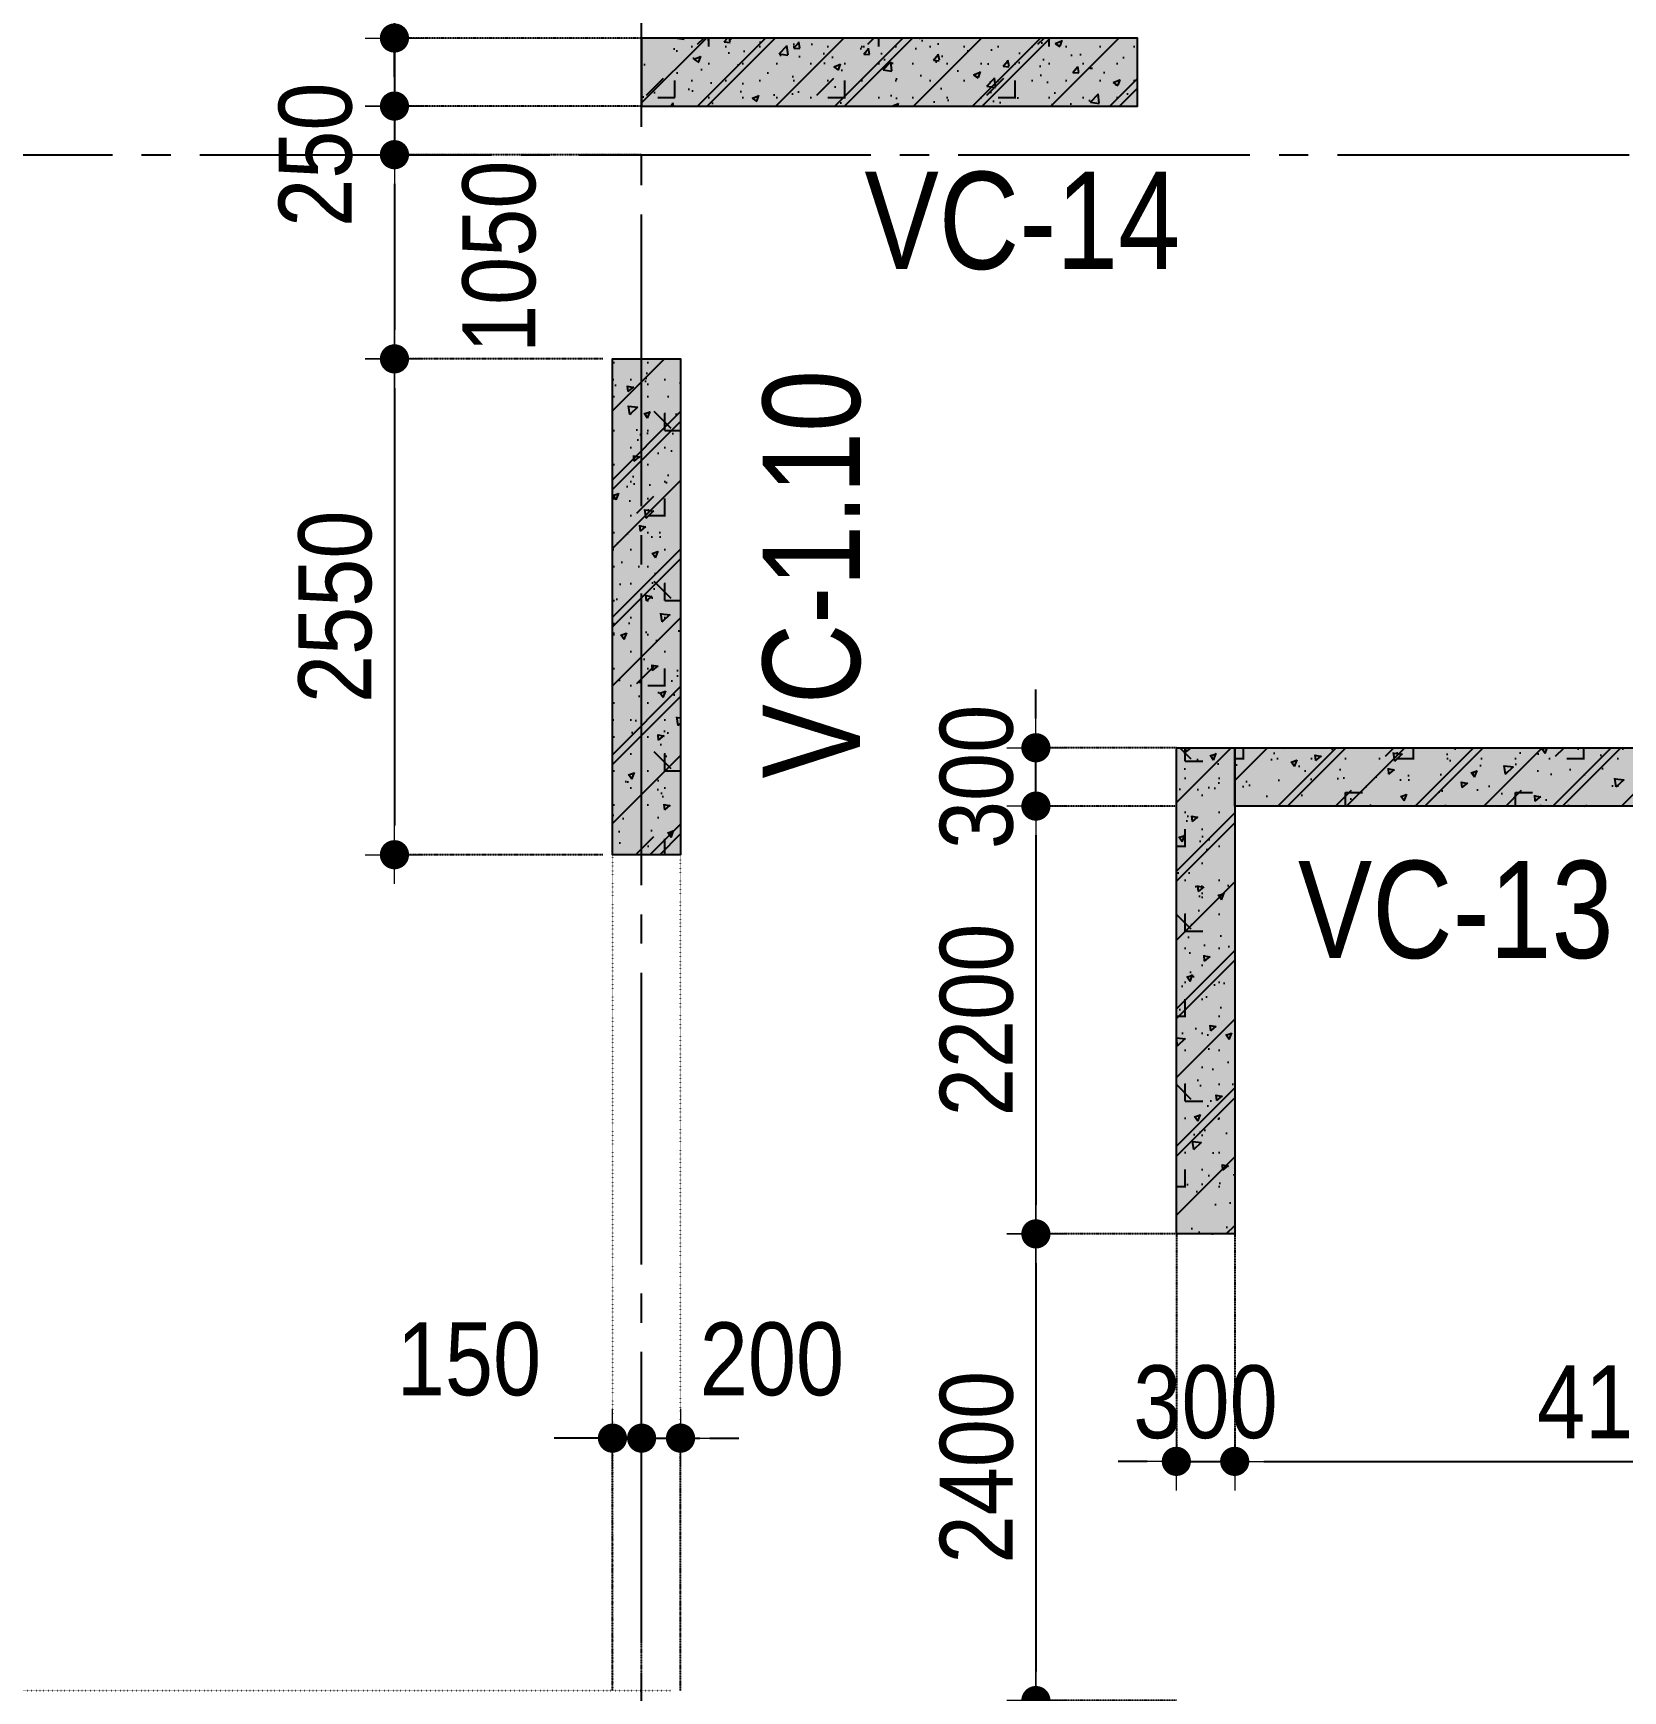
# Model space of a CAD drawing. Header units: millimetres. Extents: x -3973692 to -2843767, y 592734 to 838475.
# Drawn here: x -3074775 to -3066599, y 624781 to 633306 of the extents above; entities that cross this region are included whole.
import ezdxf
from ezdxf.enums import TextEntityAlignment as Align

# ---------------------------------------------------------------- set-up
doc = ezdxf.new("R2010")
doc.units = ezdxf.units.MM
doc.header["$MEASUREMENT"] = 0
doc.header["$PDMODE"] = 3
doc.header["$PDSIZE"] = -20
for name, pattern in [('CHG_XX_Luoi truc-Block C$0$MB_Luoi truc-150-TWC$0$Center101', [13, 10, -1, 1, -1]), ('DIVIDE2', [15.87499999999999, 6.349999999999998, -3.174999999999998, 0, -3.174999999999998, 0, -3.174999999999998]), ('DOT2', [0.125, 0, -0.125]), ('HIDDEN5', [2.8375, 1.25, -1.5875])]:
    doc.linetypes.add(name, pattern=pattern)
doc.layers.get('0').update_dxf_attribs({"lineweight": 9})
doc.layers.get('Defpoints').update_dxf_attribs({"color": 10, "lineweight": 0})
for name, color, linetype, lineweight in [("'S_General_Dim_1", 1, 'Continuous', 18), ("'S_General_Divide_3 Intermediate", 3, 'DIVIDE2', 40), ('CHG_XX_Cot_Block C-T4-7$0$Dim 200', 1, 'Continuous', 5), ('TEXT', 7, 'Continuous', 15)]:
    doc.layers.add(name, color=color, linetype=linetype, lineweight=lineweight)
for name, color, linetype in [('CHG_XX_Cot_Block C-T4-7$0$mb_cot tang 9-13 twc$0$Concrete Hatch', 218, 'Continuous'), ('CHG_XX_Cot_Block C-T4-7$0$mb_cot tang 9-13 twc$0$Concrete Line', 6, 'Continuous'), ('CHG_XX_Cot_Block C-T4-7$0$mb_cot tang 9-13 twc$0$Concrete Solid', 216, 'Continuous'), ('CHG_XX_Luoi truc-Block C$0$MB_Luoi truc-150-TWC$0$Grid', 34, 'Continuous'), ('CHG_XX_Luoi truc-Block C$0$MB_Luoi truc-150-TWC$0$Grid Line', 251, 'CHG_XX_Luoi truc-Block C$0$MB_Luoi truc-150-TWC$0$Center101'), ('dim', 1, 'Continuous')]:
    doc.layers.add(name, color=color, linetype=linetype)
doc.styles.add('arial', font='arial.ttf', dxfattribs={"width": 0.85})
doc.styles.add('CHG_XX_Luoi truc-Block C$0$MB_Luoi truc-150-TWC$0$Grid A-F$0$VNI-HelveCB', font='')
doc.styles.add('TTP-HelCon', font='')
doc.styles.get('CHG_XX_Luoi truc-Block C$0$MB_Luoi truc-150-TWC$0$Grid A-F$0$VNI-HelveCB').set_extended_font_data('VNI-Helve-Condense', bold=True)
doc.styles.get('TTP-HelCon').set_extended_font_data('VNI-Helve-Condense')
doc.dimstyles.new('150', dxfattribs={"dimscale": 150, "dimtxt": 2.5, "dimasz": 1, "dimexe": 0, "dimexo": 0, "dimgap": 0.75, "dimtad": 1, "dimdec": 0, "dimzin": 9, "dimdsep": 46, "dimtxsty": 'arial', "dimblk1": 'DIMDOT', "dimblk2": 'DIMDOT', "dimsah": 1, "dimcen": 2, "dimdle": 3, "dimclre": 8, "dimclrt": 2, "dimadec": 0, "dimazin": 0, "dimtfac": 1, "dimtdec": 0, "dimtix": 1, "dimtmove": 2, "dimatfit": 3, "dimldrblk": 'DIMPIJL', "dimfxl": 1, "dimtvp": 1.8, "dimtolj": 1, "dimtzin": 0, "dimarcsym": 0})

# ---------------------------------------------------------------- blocks, each defined once
blk = doc.blocks.new('*U3140')
at = {"layer": 'CHG_XX_Cot_Block C-T4-7$0$mb_cot tang 9-13 twc$0$Concrete Hatch'}
h = blk.add_hatch(dxfattribs=at)
h.set_pattern_fill('CONCRETE', color=256, scale=50, style=0, pattern_type=2)
h.set_pattern_definition([(45, (999.999999999156, 2.329727522010216e-10), (-176.7766952966369, 176.7766952966369), []), (45, (999.999999999156, 50.00000000023297), (-353.5533905932737, 353.5533905932738), []), (49.99999999999999, (999.999999999156, 2.329727522010216e-10), (358.6300913003767, -31.37606749129755), [37.5, -412.5]), (355, (999.999999999156, 2.329727522010216e-10), (-69.3756668065, 376.0960668500059), [30, -330]), (100.4514, (1029.885839999156, -2.614669999767017), (289.2546908570108, 344.7197710304768), [31.870095, -350.571056]), (46.18420000000001, (999.999999999156, 100.000000000233), (533.6205243128222, -82.75950716450905), [56.25, -618.75]), (96.6356, (1044.468372499156, 93.10334650023296), (467.3313527743517, 487.0589354502209), [47.805144, -525.8565]), (351.1842, (999.999999999156, 100.000000000233), (467.3309725668136, 487.0593004626623), [45, -495]), (21, (1049.999999999156, 75.00000000023297), (298.4535260592309, -201.3094453326694), [37.5, -412.5]), (326.0000000000001, (1049.999999999156, 75.00000000023297), (121.6576659607909, 362.5750225234265), [30, -330]), (71.4514, (1074.871116499156, 58.22419700023298), (420.111314290745, 161.2652483549762), [31.870095, -350.571056]), (37.50000000000001, (999.999999999156, 2.329727522010216e-10), (6.079927658645334, 166.4469269156558), [0, -326, 0, -335, 0, -331.25]), (7.499999999999999, (999.999999999156, 2.329727522010216e-10), (131.5347687210743, 197.2058559411801), [0, -191, 0, -318.5, 0, -126.25]), (327.5, (888.499999999156, 2.329727522010216e-10), (266.9112180862045, -11.2774358671899), [0, -125, 0, -390, 0, -517.5]), (317.5, (838.499999999156, 2.329727522010216e-10), (291.5930846711931, 50.05249116615882), [0, -162.5, 0, -259, 0, -367.5]), (0, (1174.999999999156, 175.0000000002329), (0, 875), [87.5, -787.5]), (0, (1437.499999999156, 350.0000000002329), (0, 875), [87.5, -787.5]), (0, (1262.499999999156, 700.000000000233), (0, 875), [87.5, -350, 87.5, -350]), (90, (1174.999999999156, 175.0000000002329), (-875, 5.35782974626967e-14), [87.5, -787.5]), (90, (1262.499999999156, 700.000000000233), (-875, 5.35782974626967e-14), [87.5, -787.5]), (90, (1524.999999999156, 350.0000000002329), (-875, 5.35782974626967e-14), [87.5, -787.5]), (90, (1699.999999999156, 612.500000000233), (-875, 5.35782974626967e-14), [87.5, -787.5]), (135, (1262.499999999156, 175.0000000002329), (-875.016357447105, 8.881784197001252e-14), [123.76, -1113.7]), (135, (1349.999999999156, 700.000000000233), (-875.016357447105, 8.881784197001252e-14), [123.76, -1113.7]), (45, (1437.499999999156, 350.0000000002329), (8.881784197001252e-14, 875.016357447105), [123.76, -247.485, 123.76, -742.455]), (0, (824.999999999156, 2.329727522010216e-10), (87.5, 87.5), [-175, 0])])
h.paths.add_polyline_path([(-750.000000000844, 200.0000000002328), (-750.000000000844, -149.9999999999999), (1800, -150), (1800, 200.0000000002328)])
at = {"layer": 'CHG_XX_Cot_Block C-T4-7$0$mb_cot tang 9-13 twc$0$Concrete Solid'}
blk.add_hatch(color=256, dxfattribs=at).paths.add_polyline_path([(-750.000000000844, 200.0000000002328), (-750.000000000844, -149.9999999999999), (1800, -150), (1800, 200.0000000002328)])
at = {"layer": 'CHG_XX_Cot_Block C-T4-7$0$mb_cot tang 9-13 twc$0$Concrete Line'}
blk.add_lwpolyline([(-750.000000000844, 200.0000000002328), (-750.000000000844, -149.9999999999999), (1800, -150), (1800, 200.0000000002328)], close=True, dxfattribs=at)
blk = doc.blocks.new('*U3128')
at = {"layer": 'CHG_XX_Cot_Block C-T4-7$0$mb_cot tang 9-13 twc$0$Concrete Hatch'}
h = blk.add_hatch(dxfattribs=at)
h.set_pattern_fill('CONCRETE', color=256, scale=50, style=0, pattern_type=2)
h.set_pattern_definition([(45, (1000, -99.99999999999989), (-176.7766952966369, 176.7766952966369), []), (45, (1000, -49.99999999999989), (-353.5533905932737, 353.5533905932738), []), (49.99999999999999, (1000, -99.99999999999989), (358.6300913003767, -31.37606749129755), [37.5, -412.5]), (355, (1000, -99.99999999999989), (-69.3756668065, 376.0960668500059), [30, -330]), (100.4514, (1029.88584, -102.6146699999999), (289.2546908570108, 344.7197710304768), [31.870095, -350.571056]), (46.18420000000001, (1000, 1.13686837721616e-13), (533.6205243128222, -82.75950716450905), [56.25, -618.75]), (96.6356, (1044.4683725, -6.8966534999999), (467.3313527743517, 487.0589354502209), [47.805144, -525.8565]), (351.1842, (1000, 1.13686837721616e-13), (467.3309725668136, 487.0593004626623), [45, -495]), (21, (1050, -24.99999999999989), (298.4535260592309, -201.3094453326694), [37.5, -412.5]), (326.0000000000001, (1050, -24.99999999999989), (121.6576659607909, 362.5750225234265), [30, -330]), (71.4514, (1074.8711165, -41.77580299999988), (420.111314290745, 161.2652483549762), [31.870095, -350.571056]), (37.50000000000001, (1000, -99.99999999999989), (6.079927658645334, 166.4469269156558), [0, -326, 0, -335, 0, -331.25]), (7.499999999999999, (1000, -99.99999999999989), (131.5347687210743, 197.2058559411801), [0, -191, 0, -318.5, 0, -126.25]), (327.5, (888.5, -99.99999999999989), (266.9112180862045, -11.2774358671899), [0, -125, 0, -390, 0, -517.5]), (317.5, (838.5, -99.99999999999989), (291.5930846711931, 50.05249116615882), [0, -162.5, 0, -259, 0, -367.5]), (0, (1175, 75.00000000000011), (0, 875), [87.5, -787.5]), (0, (1437.5, 250.0000000000001), (0, 875), [87.5, -787.5]), (0, (1262.5, 600.0000000000001), (0, 875), [87.5, -350, 87.5, -350]), (90, (1175, 75.00000000000011), (-875, 5.35782974626967e-14), [87.5, -787.5]), (90, (1262.5, 600.0000000000001), (-875, 5.35782974626967e-14), [87.5, -787.5]), (90, (1525, 250.0000000000001), (-875, 5.35782974626967e-14), [87.5, -787.5]), (90, (1700, 512.5000000000001), (-875, 5.35782974626967e-14), [87.5, -787.5]), (135, (1262.5, 75.00000000000011), (-875.016357447105, 8.881784197001252e-14), [123.76, -1113.7]), (135, (1350, 600.0000000000001), (-875.016357447105, 8.881784197001252e-14), [123.76, -1113.7]), (45, (1437.5, 250.0000000000001), (8.881784197001252e-14, 875.016357447105), [123.76, -247.485, 123.76, -742.455]), (0, (825, -99.99999999999989), (87.5, 87.5), [-175, 0])])
h.paths.add_polyline_path([(-750, 150), (-750, -199.9999999999999), (1800, -200), (1800, 150)])
at = {"layer": 'CHG_XX_Cot_Block C-T4-7$0$mb_cot tang 9-13 twc$0$Concrete Solid'}
blk.add_hatch(color=256, dxfattribs=at).paths.add_polyline_path([(-750, 150), (-750, -199.9999999999999), (1800, -200), (1800, 150)])
at = {"layer": 'CHG_XX_Cot_Block C-T4-7$0$mb_cot tang 9-13 twc$0$Concrete Line'}
blk.add_lwpolyline([(-750, 150), (-750, -199.9999999999999), (1800, -200), (1800, 150)], close=True, dxfattribs=at)
blk = doc.blocks.new('*U3135')
at = {"layer": 'CHG_XX_Cot_Block C-T4-7$0$mb_cot tang 9-13 twc$0$Concrete Hatch'}
h = blk.add_hatch(dxfattribs=at)
h.set_pattern_fill('CONCRETE', color=256, scale=50, style=0, pattern_type=2)
h.set_pattern_definition([(45, (-250, 3750), (-176.7766952966369, 176.7766952966369), []), (45, (-250, 3800), (-353.5533905932737, 353.5533905932738), []), (49.99999999999999, (-250, 3750), (358.6300913003767, -31.37606749129755), [37.5, -412.5]), (355, (-250, 3750), (-69.3756668065, 376.0960668500059), [30, -330]), (100.4514, (-220.11416, 3747.38533), (289.2546908570108, 344.7197710304768), [31.870095, -350.571056]), (46.18420000000001, (-250, 3850), (533.6205243128222, -82.75950716450905), [56.25, -618.75]), (96.6356, (-205.5316275, 3843.1033465), (467.3313527743517, 487.0589354502209), [47.805144, -525.8565]), (351.1842, (-250, 3850), (467.3309725668136, 487.0593004626623), [45, -495]), (21, (-200, 3825), (298.4535260592309, -201.3094453326694), [37.5, -412.5]), (326.0000000000001, (-200, 3825), (121.6576659607909, 362.5750225234265), [30, -330]), (71.4514, (-175.1288835, 3808.224197), (420.111314290745, 161.2652483549762), [31.870095, -350.571056]), (37.50000000000001, (-250, 3750), (6.079927658645334, 166.4469269156558), [0, -326, 0, -335, 0, -331.25]), (7.499999999999999, (-250, 3750), (131.5347687210743, 197.2058559411801), [0, -191, 0, -318.5, 0, -126.25]), (327.5, (-361.5, 3750), (266.9112180862045, -11.2774358671899), [0, -125, 0, -390, 0, -517.5]), (317.5, (-411.5, 3750), (291.5930846711931, 50.05249116615882), [0, -162.5, 0, -259, 0, -367.5]), (0, (-75, 3925), (0, 875), [87.5, -787.5]), (0, (187.5, 4100), (0, 875), [87.5, -787.5]), (0, (12.5, 4450), (0, 875), [87.5, -350, 87.5, -350]), (90, (-75, 3925), (-875, 5.35782974626967e-14), [87.5, -787.5]), (90, (12.5, 4450), (-875, 5.35782974626967e-14), [87.5, -787.5]), (90, (275, 4100), (-875, 5.35782974626967e-14), [87.5, -787.5]), (90, (450, 4362.5), (-875, 5.35782974626967e-14), [87.5, -787.5]), (135, (12.5, 3925), (-875.016357447105, 8.881784197001252e-14), [123.76, -1113.7]), (135, (100, 4450), (-875.016357447105, 8.881784197001252e-14), [123.76, -1113.7]), (45, (187.5, 4100), (8.881784197001252e-14, 875.016357447105), [123.76, -247.485, 123.76, -742.455]), (0, (-425, 3750), (87.5, 87.5), [-175, 0])])
h.paths.add_polyline_path([(-250, 3950), (-250, -149.9999999999999), (50.0000000001146, -150), (50.0000000001146, 3950)])
at = {"layer": 'CHG_XX_Cot_Block C-T4-7$0$mb_cot tang 9-13 twc$0$Concrete Solid'}
blk.add_hatch(color=256, dxfattribs=at).paths.add_polyline_path([(-250, 3950), (-250, -149.9999999999999), (50.0000000001146, -150), (50.0000000001146, 3950)])
at = {"layer": 'CHG_XX_Cot_Block C-T4-7$0$mb_cot tang 9-13 twc$0$Concrete Line'}
blk.add_lwpolyline([(-250, 3950), (-250, -149.9999999999999), (50.0000000001146, -150), (50.0000000001146, 3950)], close=True, dxfattribs=at)
blk = doc.blocks.new('*U3136')
at = {"layer": 'CHG_XX_Cot_Block C-T4-7$0$mb_cot tang 9-13 twc$0$Concrete Hatch'}
h = blk.add_hatch(dxfattribs=at)
h.set_pattern_fill('CONCRETE', color=256, scale=50, style=0, pattern_type=2)
h.set_pattern_definition([(45, (-2450, -49.99999999999986), (-176.7766952966369, 176.7766952966369), []), (45, (-2450, 1.4210854715202e-13), (-353.5533905932737, 353.5533905932738), []), (49.99999999999999, (-2450, -49.99999999999986), (358.6300913003767, -31.37606749129755), [37.5, -412.5]), (355, (-2450, -49.99999999999986), (-69.3756668065, 376.0960668500059), [30, -330]), (100.4514, (-2420.11416, -52.61466999999985), (289.2546908570108, 344.7197710304768), [31.870095, -350.571056]), (46.18420000000001, (-2450, 50.00000000000014), (533.6205243128222, -82.75950716450905), [56.25, -618.75]), (96.6356, (-2405.5316275, 43.10334650000013), (467.3313527743517, 487.0589354502209), [47.805144, -525.8565]), (351.1842, (-2450, 50.00000000000014), (467.3309725668136, 487.0593004626623), [45, -495]), (21, (-2400, 25.00000000000014), (298.4535260592309, -201.3094453326694), [37.5, -412.5]), (326.0000000000001, (-2400, 25.00000000000014), (121.6576659607909, 362.5750225234265), [30, -330]), (71.4514, (-2375.1288835, 8.224197000000146), (420.111314290745, 161.2652483549762), [31.870095, -350.571056]), (37.50000000000001, (-2450, -49.99999999999986), (6.079927658645334, 166.4469269156558), [0, -326, 0, -335, 0, -331.25]), (7.499999999999999, (-2450, -49.99999999999986), (131.5347687210743, 197.2058559411801), [0, -191, 0, -318.5, 0, -126.25]), (327.5, (-2561.5, -49.99999999999986), (266.9112180862045, -11.2774358671899), [0, -125, 0, -390, 0, -517.5]), (317.5, (-2611.5, -49.99999999999986), (291.5930846711931, 50.05249116615882), [0, -162.5, 0, -259, 0, -367.5]), (0, (-2275, 125.0000000000001), (0, 875), [87.5, -787.5]), (0, (-2012.5, 300.0000000000001), (0, 875), [87.5, -787.5]), (0, (-2187.5, 650.0000000000001), (0, 875), [87.5, -350, 87.5, -350]), (90, (-2275, 125.0000000000001), (-875, 5.35782974626967e-14), [87.5, -787.5]), (90, (-2187.5, 650.0000000000001), (-875, 5.35782974626967e-14), [87.5, -787.5]), (90, (-1925, 300.0000000000001), (-875, 5.35782974626967e-14), [87.5, -787.5]), (90, (-1750, 562.5000000000001), (-875, 5.35782974626967e-14), [87.5, -787.5]), (135, (-2187.5, 125.0000000000001), (-875.016357447105, 8.881784197001252e-14), [123.76, -1113.7]), (135, (-2100, 650.0000000000001), (-875.016357447105, 8.881784197001252e-14), [123.76, -1113.7]), (45, (-2012.5, 300.0000000000001), (8.881784197001252e-14, 875.016357447105), [123.76, -247.485, 123.76, -742.455]), (0, (-2625, -49.99999999999986), (87.5, 87.5), [-175, 0])])
h.paths.add_polyline_path([(-2450, 150), (-2450, -149.9999999999999), (50.0000000001146, -150), (50.0000000001146, 150)])
at = {"layer": 'CHG_XX_Cot_Block C-T4-7$0$mb_cot tang 9-13 twc$0$Concrete Solid'}
blk.add_hatch(color=256, dxfattribs=at).paths.add_polyline_path([(-2450, 150), (-2450, -149.9999999999999), (50.0000000001146, -150), (50.0000000001146, 150)])
at = {"layer": 'CHG_XX_Cot_Block C-T4-7$0$mb_cot tang 9-13 twc$0$Concrete Line'}
blk.add_lwpolyline([(-2450, 150), (-2450, -149.9999999999999), (50.0000000001146, -150), (50.0000000001146, 150)], close=True, dxfattribs=at)
blk = doc.blocks.new('*U3101')
at = {"layer": 'CHG_XX_Luoi truc-Block C$0$MB_Luoi truc-150-TWC$0$Grid Line'}
blk.add_line((0, 0), (0, 446), dxfattribs=at)
at = {"layer": 'CHG_XX_Luoi truc-Block C$0$MB_Luoi truc-150-TWC$0$Grid', "lineweight": -2, "style": 'CHG_XX_Luoi truc-Block C$0$MB_Luoi truc-150-TWC$0$Grid A-F$0$VNI-HelveCB'}
for tag, p in [('GRIDSUB', (0, 455)), ('GRID', (0, -9))]:
    blk.add_attdef(tag, text='', height=5, dxfattribs=at).set_placement(p, align=Align.MIDDLE)
blk = doc.blocks.new('*U3103')
at = {"layer": 'CHG_XX_Luoi truc-Block C$0$MB_Luoi truc-150-TWC$0$Grid Line'}
blk.add_line((0, 0), (0, 360), dxfattribs=at)
at = {"layer": 'CHG_XX_Luoi truc-Block C$0$MB_Luoi truc-150-TWC$0$Grid', "lineweight": -2, "style": 'CHG_XX_Luoi truc-Block C$0$MB_Luoi truc-150-TWC$0$Grid A-F$0$VNI-HelveCB'}
for tag, p in [('GRIDSUB', (0, 369)), ('GRID', (0, -9))]:
    blk.add_attdef(tag, text='', height=5, dxfattribs=at).set_placement(p, align=Align.MIDDLE)
blk = doc.blocks.new('CHG_XX_Luoi truc-Block C')
at = {"layer": 'CHG_XX_Luoi truc-Block C$0$MB_Luoi truc-150-TWC$0$Grid', "xscale": 150, "yscale": 150, "zscale": 150}
blk.add_blockref('*U3103', (8043243.477890483, 945886.7127233499), dxfattribs=at)
at = {"layer": 'CHG_XX_Luoi truc-Block C$0$MB_Luoi truc-150-TWC$0$Grid', "xscale": -150, "yscale": 150, "zscale": 150, "rotation": 270}
blk.add_blockref('*U3101', (8001971.747213705, 971093.81453865), dxfattribs=at)
blk = doc.blocks.new('CHG_XX_Cot_Block C-T4-7')
at = {"layer": 'CHG_XX_Cot_Block C-T4-7$0$Dim 200'}
blk.add_blockref('CHG_XX_Luoi truc-Block C', (0, 0), dxfattribs=at)
at = {"layer": 'CHG_XX_Cot_Block C-T4-7$0$mb_cot tang 9-13 twc$0$Concrete Line'}
blk.add_blockref('*U3140', (8043993.477890482, 971493.8145386495), dxfattribs=at)
at = {"layer": 'CHG_XX_Cot_Block C-T4-7$0$mb_cot tang 9-13 twc$0$Concrete Line', "xscale": -1, "rotation": 270}
for name, p in [('*U3128', (8043293.477890482, 968243.81453865)), ('*U3136', (8046143.720709916, 967993.81453865)), ('*U3135', (8046443.720709916, 967993.81453865))]:
    blk.add_blockref(name, p, dxfattribs=at)
blk = doc.blocks.new('DIMDOT')
for p, q in [((0, -1), (0, 1)), ((1, 0), (-1, 0))]:
    blk.add_line(p, q)
at = {"const_width": 0.5}
blk.add_lwpolyline([(-0.25, 0, 1), (0.25, 0, 1)], format="xyb", close=True, dxfattribs=at)
blk = doc.blocks.new('*D1732')
at = {"layer": "'S_General_Dim_1", "color": 0, "lineweight": -2, "transparency": 16777216}
for p, q in [((-3072916.355607403, 633431.0114495861), (-3072916.355607403, 633581.0114495861)), ((-3072916.355607403, 633281.0114495861), (-3072916.355607403, 632931.011449586)), ((-3072916.355607403, 632781.011449586), (-3072916.355607403, 632631.011449586))]:
    blk.add_line(p, q, dxfattribs=at)
at = {"layer": "'S_General_Dim_1", "color": 8, "linetype": 'HIDDEN5', "lineweight": -2, "transparency": 16777216}
for p, q in [((-3071645.198556935, 633281.0114495861), (-3072916.355607403, 633281.0114495861)), ((-3071645.198556937, 632931.011449586), (-3072916.355607403, 632931.011449586))]:
    blk.add_line(p, q, dxfattribs=at)
at = {"layer": 'Defpoints', "color": 0, "transparency": 16777216}
for p in [(-3071645.198556935, 633281.0114495861), (-3072916.355607403, 632931.011449586), (-3071645.198556937, 632931.011449586)]:
    blk.add_point(p, dxfattribs=at)
at = {"layer": "'S_General_Dim_1", "color": 0, "lineweight": -2, "transparency": 16777216, "xscale": 150, "yscale": 150, "zscale": 150}
for p, rotation in [((-3072916.355607403, 633281.0114495861), 270), ((-3072916.355607403, 632931.011449586), 90)]:
    blk.add_blockref('DIMDOT', p, dxfattribs=dict(at, rotation=rotation))
at = {"layer": "'S_General_Dim_1", "color": 2, "transparency": 16777216, "insert": (-3073321.642101246, 633804.6935877993), "char_height": 375, "attachment_point": 5, "rotation": 90, "style": 'arial'}
blk.add_mtext('\\A1;350', dxfattribs=at)
blk = doc.blocks.new('DIMPIJL')
at = {"linetype": 'ByBlock'}
blk.add_solid([(-2.5, 0.4166666666666686), (-2.5, -0.4166666666666686), (0, 0)], dxfattribs=at)
blk = doc.blocks.new('*D1733')
at = {"layer": "'S_General_Dim_1", "color": 0, "lineweight": -2, "transparency": 16777216}
for p, q in [((-3072916.355607405, 633081.011449586), (-3072916.355607405, 633231.011449586)), ((-3072916.355607405, 632931.011449586), (-3072916.355607405, 632681.0114495864)), ((-3072916.355607405, 632531.0114495864), (-3072916.355607405, 632381.0114495864))]:
    blk.add_line(p, q, dxfattribs=at)
at = {"layer": "'S_General_Dim_1", "color": 8, "linetype": 'HIDDEN5', "lineweight": -2, "transparency": 16777216}
for p, q in [((-3071645.198556937, 632931.011449586), (-3072916.355607405, 632931.011449586)), ((-3071645.198556936, 632681.0114495864), (-3072916.355607405, 632681.0114495864))]:
    blk.add_line(p, q, dxfattribs=at)
at = {"layer": 'Defpoints', "color": 0, "transparency": 16777216}
for p in [(-3071645.198556937, 632931.011449586), (-3072916.355607405, 632681.0114495864), (-3071645.198556936, 632681.0114495864)]:
    blk.add_point(p, dxfattribs=at)
at = {"layer": "'S_General_Dim_1", "color": 0, "lineweight": -2, "transparency": 16777216, "xscale": 150, "yscale": 150, "zscale": 150}
for p, rotation in [((-3072916.355607405, 632931.011449586), 270), ((-3072916.355607405, 632681.0114495864), 90)]:
    blk.add_blockref('DIMDOT', p, dxfattribs=dict(at, rotation=rotation))
at = {"layer": "'S_General_Dim_1", "color": 2, "transparency": 16777216, "insert": (-3073321.642101248, 632681.0114495861), "char_height": 375, "attachment_point": 5, "rotation": 90, "style": 'arial'}
blk.add_mtext('\\A1;250', dxfattribs=at)
blk = doc.blocks.new('*D1824')
at = {"layer": "'S_General_Dim_1", "color": 0, "lineweight": -2, "transparency": 16777216}
for p, q in [((-3071945.198556935, 626080.5573935157), (-3072095.198556935, 626080.5573935157)), ((-3071795.198556935, 626080.5573935157), (-3071645.198556935, 626080.5573935157)), ((-3071495.198556935, 626080.5573935157), (-3071345.198556935, 626080.5573935157))]:
    blk.add_line(p, q, dxfattribs=at)
at = {"layer": "'S_General_Dim_1", "color": 8, "linetype": 'HIDDEN5', "lineweight": -2, "transparency": 16777216}
for p, q in [((-3071795.198556935, 624781.0116883444), (-3071795.198556935, 626080.5573935157)), ((-3071645.198556935, 624781.0116883444), (-3071645.198556935, 626080.5573935157))]:
    blk.add_line(p, q, dxfattribs=at)
at = {"layer": 'Defpoints', "color": 0, "transparency": 16777216}
for p in [(-3071645.198556935, 626080.5573935157), (-3071795.198556935, 624781.0116883444), (-3071645.198556935, 624781.0116883444)]:
    blk.add_point(p, dxfattribs=at)
at = {"layer": "'S_General_Dim_1", "color": 0, "lineweight": -2, "transparency": 16777216, "xscale": 150, "yscale": 150, "zscale": 150}
blk.add_blockref('DIMDOT', (-3071795.198556935, 626080.5573935157), dxfattribs=at)
at = {"layer": "'S_General_Dim_1", "color": 0, "lineweight": -2, "transparency": 16777216, "xscale": 150, "yscale": 150, "zscale": 150, "rotation": 180}
blk.add_blockref('DIMDOT', (-3071645.198556935, 626080.5573935157), dxfattribs=at)
at = {"layer": "'S_General_Dim_1", "color": 2, "transparency": 16777216, "insert": (-3072533.082519446, 626485.8438873766), "char_height": 375, "attachment_point": 5, "style": 'arial'}
blk.add_mtext('\\A1;150', dxfattribs=at)
blk = doc.blocks.new('*D1825')
at = {"layer": "'S_General_Dim_1", "color": 0, "lineweight": -2, "transparency": 16777216}
for p, q in [((-3071795.198556935, 626080.5573935157), (-3071945.198556935, 626080.5573935157)), ((-3071645.198556935, 626080.5573935157), (-3071445.198556935, 626080.5573935157)), ((-3071295.198556935, 626080.5573935157), (-3071145.198556935, 626080.5573935157))]:
    blk.add_line(p, q, dxfattribs=at)
at = {"layer": "'S_General_Dim_1", "color": 8, "linetype": 'HIDDEN5', "lineweight": -2, "transparency": 16777216}
for p, q in [((-3071645.198556935, 624781.0116883444), (-3071645.198556935, 626080.5573935157)), ((-3071445.198556935, 624781.0116883444), (-3071445.198556935, 626080.5573935157))]:
    blk.add_line(p, q, dxfattribs=at)
at = {"layer": 'Defpoints', "color": 0, "transparency": 16777216}
for p in [(-3071445.198556935, 626080.5573935157), (-3071645.198556935, 624781.0116883444), (-3071445.198556935, 624781.0116883444)]:
    blk.add_point(p, dxfattribs=at)
at = {"layer": "'S_General_Dim_1", "color": 0, "lineweight": -2, "transparency": 16777216, "xscale": 150, "yscale": 150, "zscale": 150}
blk.add_blockref('DIMDOT', (-3071645.198556935, 626080.5573935157), dxfattribs=at)
at = {"layer": "'S_General_Dim_1", "color": 0, "lineweight": -2, "transparency": 16777216, "xscale": 150, "yscale": 150, "zscale": 150, "rotation": 180}
blk.add_blockref('DIMDOT', (-3071445.198556935, 626080.5573935157), dxfattribs=at)
at = {"layer": "'S_General_Dim_1", "color": 2, "transparency": 16777216, "insert": (-3070975.065390307, 626485.8438873766), "char_height": 375, "attachment_point": 5, "style": 'arial'}
blk.add_mtext('\\A1;200', dxfattribs=at)
blk = doc.blocks.new('*D1826')
at = {"layer": "'S_General_Dim_1", "color": 8, "linetype": 'HIDDEN5', "lineweight": -2, "transparency": 16777216}
for p, q in [((-3071645.198556936, 632681.0114495864), (-3072916.355607407, 632681.0114495864)), ((-3071845.197654582, 631631.0114495861), (-3072916.355607407, 631631.0114495861))]:
    blk.add_line(p, q, dxfattribs=at)
at = {"layer": "'S_General_Dim_1", "color": 0, "lineweight": -2, "transparency": 16777216}
blk.add_line((-3072916.355607407, 632531.0114495864), (-3072916.355607407, 631781.0114495861), dxfattribs=at)
at = {"layer": 'Defpoints', "color": 0, "transparency": 16777216}
for p in [(-3071645.198556936, 632681.0114495864), (-3072916.355607407, 631631.0114495861), (-3071845.197654582, 631631.0114495861)]:
    blk.add_point(p, dxfattribs=at)
at = {"layer": "'S_General_Dim_1", "color": 0, "lineweight": -2, "transparency": 16777216, "xscale": 150, "yscale": 150, "zscale": 150}
for p, rotation in [((-3072916.355607407, 632681.0114495864), 90), ((-3072916.355607407, 631631.0114495861), 270)]:
    blk.add_blockref('DIMDOT', p, dxfattribs=dict(at, rotation=rotation))
at = {"layer": "'S_General_Dim_1", "color": 2, "transparency": 16777216, "insert": (-3072376.796473957, 632156.0114495872), "char_height": 375, "attachment_point": 5, "rotation": 90, "style": 'arial'}
blk.add_mtext('\\A1;1050', dxfattribs=at)
blk = doc.blocks.new('*D1827')
at = {"layer": "'S_General_Dim_1", "color": 8, "linetype": 'HIDDEN5', "lineweight": -2, "transparency": 16777216}
for p, q in [((-3071845.197654582, 631631.0114495861), (-3072916.355607407, 631631.0114495861)), ((-3071845.197654582, 629081.0114495861), (-3072916.355607407, 629081.0114495861))]:
    blk.add_line(p, q, dxfattribs=at)
at = {"layer": "'S_General_Dim_1", "color": 0, "lineweight": -2, "transparency": 16777216}
blk.add_line((-3072916.355607407, 631481.0114495861), (-3072916.355607407, 629231.0114495861), dxfattribs=at)
at = {"layer": 'Defpoints', "color": 0, "transparency": 16777216}
for p in [(-3071845.197654582, 631631.0114495861), (-3072916.355607407, 629081.0114495861), (-3071845.197654582, 629081.0114495861)]:
    blk.add_point(p, dxfattribs=at)
at = {"layer": "'S_General_Dim_1", "color": 0, "lineweight": -2, "transparency": 16777216, "xscale": 150, "yscale": 150, "zscale": 150}
for p, rotation in [((-3072916.355607407, 631631.0114495861), 90), ((-3072916.355607407, 629081.0114495861), 270)]:
    blk.add_blockref('DIMDOT', p, dxfattribs=dict(at, rotation=rotation))
at = {"layer": "'S_General_Dim_1", "color": 2, "transparency": 16777216, "insert": (-3073220.320477802, 630356.011449587), "char_height": 375, "attachment_point": 5, "rotation": 90, "style": 'arial'}
blk.add_mtext('\\A1;2550', dxfattribs=at)
blk = doc.blocks.new('*D1828')
at = {"layer": "'S_General_Dim_1", "color": 8, "linetype": 'HIDDEN5', "lineweight": -2, "transparency": 16777216}
for p, q in [((-3068895.198556937, 629331.0114495863), (-3069617.481970706, 629331.0114495863)), ((-3068895.198556937, 627131.0114495863), (-3069617.481970706, 627131.0114495863))]:
    blk.add_line(p, q, dxfattribs=at)
at = {"layer": "'S_General_Dim_1", "color": 0, "lineweight": -2, "transparency": 16777216}
blk.add_line((-3069617.481970706, 629181.0114495863), (-3069617.481970706, 627281.0114495863), dxfattribs=at)
at = {"layer": 'Defpoints', "color": 0, "transparency": 16777216}
for p in [(-3068895.198556937, 629331.0114495863), (-3069617.481970706, 627131.0114495863), (-3068895.198556937, 627131.0114495863)]:
    blk.add_point(p, dxfattribs=at)
at = {"layer": "'S_General_Dim_1", "color": 0, "lineweight": -2, "transparency": 16777216, "xscale": 150, "yscale": 150, "zscale": 150}
for p, rotation in [((-3069617.481970706, 629331.0114495863), 90), ((-3069617.481970706, 627131.0114495863), 270)]:
    blk.add_blockref('DIMDOT', p, dxfattribs=dict(at, rotation=rotation))
at = {"layer": "'S_General_Dim_1", "color": 2, "transparency": 16777216, "insert": (-3069921.446841102, 628231.0114495871), "char_height": 375, "attachment_point": 5, "rotation": 90, "style": 'arial'}
blk.add_mtext('\\A1;2200', dxfattribs=at)
blk = doc.blocks.new('*D1829')
at = {"layer": "'S_General_Dim_1", "color": 8, "linetype": 'HIDDEN5', "lineweight": -2, "transparency": 16777216}
for p, q in [((-3068895.198556937, 627131.0114495863), (-3069617.481970706, 627131.0114495863)), ((-3068895.198556937, 624731.0114495865), (-3069617.481970706, 624731.0114495865))]:
    blk.add_line(p, q, dxfattribs=at)
at = {"layer": "'S_General_Dim_1", "color": 0, "lineweight": -2, "transparency": 16777216}
blk.add_line((-3069617.481970706, 626981.0114495863), (-3069617.481970706, 624881.0114495865), dxfattribs=at)
at = {"layer": 'Defpoints', "color": 0, "transparency": 16777216}
for p in [(-3068895.198556937, 627131.0114495863), (-3069617.481970706, 624731.0114495865), (-3068895.198556937, 624731.0114495865)]:
    blk.add_point(p, dxfattribs=at)
at = {"layer": "'S_General_Dim_1", "color": 0, "lineweight": -2, "transparency": 16777216, "xscale": 150, "yscale": 150, "zscale": 150}
for p, rotation in [((-3069617.481970706, 627131.0114495863), 90), ((-3069617.481970706, 624731.0114495865), 270)]:
    blk.add_blockref('DIMDOT', p, dxfattribs=dict(at, rotation=rotation))
at = {"layer": "'S_General_Dim_1", "color": 2, "transparency": 16777216, "insert": (-3069921.446841102, 625931.0114495872), "char_height": 375, "attachment_point": 5, "rotation": 90, "style": 'arial'}
blk.add_mtext('\\A1;2400', dxfattribs=at)
blk = doc.blocks.new('*D1830')
at = {"layer": "'S_General_Dim_1", "color": 8, "linetype": 'HIDDEN5', "lineweight": -2, "transparency": 16777216}
for p, q in [((-3068895.198556937, 624731.0114495865), (-3069617.481970708, 624731.0114495865)), ((-3068895.198556937, 622231.0114495864), (-3069617.481970708, 622231.0114495864))]:
    blk.add_line(p, q, dxfattribs=at)
at = {"layer": "'S_General_Dim_1", "color": 0, "lineweight": -2, "transparency": 16777216}
blk.add_line((-3069617.481970708, 624581.0114495865), (-3069617.481970708, 622381.0114495864), dxfattribs=at)
at = {"layer": 'Defpoints', "color": 0, "transparency": 16777216}
for p in [(-3068895.198556937, 624731.0114495865), (-3069617.481970708, 622231.0114495864), (-3068895.198556937, 622231.0114495864)]:
    blk.add_point(p, dxfattribs=at)
at = {"layer": "'S_General_Dim_1", "color": 0, "lineweight": -2, "transparency": 16777216, "xscale": 150, "yscale": 150, "zscale": 150}
for p, rotation in [((-3069617.481970708, 624731.0114495865), 90), ((-3069617.481970708, 622231.0114495864), 270)]:
    blk.add_blockref('DIMDOT', p, dxfattribs=dict(at, rotation=rotation))
at = {"layer": "'S_General_Dim_1", "color": 2, "transparency": 16777216, "insert": (-3069921.446841103, 623481.0114495873), "char_height": 375, "attachment_point": 5, "rotation": 90, "style": 'arial'}
blk.add_mtext('\\A1;2500', dxfattribs=at)
blk = doc.blocks.new('*D1840')
at = {"layer": "'S_General_Dim_1", "color": 0, "lineweight": -2, "transparency": 16777216}
for p, q in [((-3069617.481970708, 629781.0114495864), (-3069617.481970708, 629931.0114495864)), ((-3069617.481970708, 629331.0114495863), (-3069617.481970708, 629631.0114495864)), ((-3069617.481970708, 629181.0114495863), (-3069617.481970708, 629031.0114495863))]:
    blk.add_line(p, q, dxfattribs=at)
at = {"layer": "'S_General_Dim_1", "color": 8, "linetype": 'HIDDEN5', "lineweight": -2, "transparency": 16777216}
for p, q in [((-3068895.198556937, 629631.0114495864), (-3069617.481970708, 629631.0114495864)), ((-3068895.198556937, 629331.0114495863), (-3069617.481970708, 629331.0114495863))]:
    blk.add_line(p, q, dxfattribs=at)
at = {"layer": 'Defpoints', "color": 0, "transparency": 16777216}
for p in [(-3069617.481970708, 629631.0114495864), (-3068895.198556937, 629631.0114495864), (-3068895.198556937, 629331.0114495863)]:
    blk.add_point(p, dxfattribs=at)
at = {"layer": "'S_General_Dim_1", "color": 0, "lineweight": -2, "transparency": 16777216, "xscale": 150, "yscale": 150, "zscale": 150}
for p, rotation in [((-3069617.481970708, 629631.0114495864), 270), ((-3069617.481970708, 629331.0114495863), 90)]:
    blk.add_blockref('DIMDOT', p, dxfattribs=dict(at, rotation=rotation))
at = {"layer": "'S_General_Dim_1", "color": 2, "transparency": 16777216, "insert": (-3069921.574740149, 629481.0114495871), "char_height": 375, "attachment_point": 5, "rotation": 90, "style": 'arial'}
blk.add_mtext('\\A1;300', dxfattribs=at)
blk = doc.blocks.new('*D1841')
at = {"layer": "'S_General_Dim_1", "color": 8, "linetype": 'HIDDEN5', "lineweight": -2, "transparency": 16777216}
for p, q in [((-3068895.198556936, 627131.011449586), (-3068895.198556936, 625961.1832617875)), ((-3068595.198556936, 627131.011449586), (-3068595.198556936, 625961.1832617875))]:
    blk.add_line(p, q, dxfattribs=at)
at = {"layer": "'S_General_Dim_1", "color": 0, "lineweight": -2, "transparency": 16777216}
for p, q in [((-3069045.198556936, 625961.1832617875), (-3069195.198556936, 625961.1832617875)), ((-3068895.198556936, 625961.1832617875), (-3068595.198556936, 625961.1832617875)), ((-3068445.198556936, 625961.1832617875), (-3068295.198556936, 625961.1832617875))]:
    blk.add_line(p, q, dxfattribs=at)
at = {"layer": 'Defpoints', "color": 0, "transparency": 16777216}
for p in [(-3068895.198556936, 627131.011449586), (-3068595.198556936, 627131.011449586), (-3068595.198556936, 625961.1832617875)]:
    blk.add_point(p, dxfattribs=at)
at = {"layer": "'S_General_Dim_1", "color": 0, "lineweight": -2, "transparency": 16777216, "xscale": 150, "yscale": 150, "zscale": 150}
blk.add_blockref('DIMDOT', (-3068895.198556936, 625961.1832617875), dxfattribs=at)
at = {"layer": "'S_General_Dim_1", "color": 0, "lineweight": -2, "transparency": 16777216, "xscale": 150, "yscale": 150, "zscale": 150, "rotation": 180}
blk.add_blockref('DIMDOT', (-3068595.198556936, 625961.1832617875), dxfattribs=at)
at = {"layer": "'S_General_Dim_1", "color": 2, "transparency": 16777216, "insert": (-3068745.198556936, 626265.2760312281), "char_height": 375, "attachment_point": 5, "style": 'arial'}
blk.add_mtext('\\A1;300', dxfattribs=at)
blk = doc.blocks.new('*D1842')
at = {"layer": "'S_General_Dim_1", "color": 8, "linetype": 'HIDDEN5', "lineweight": -2, "transparency": 16777216}
for p, q in [((-3068595.198556936, 627131.011449586), (-3068595.198556936, 625961.1832617875)), ((-3064495.198556936, 627131.011449586), (-3064495.198556936, 625961.1832617875))]:
    blk.add_line(p, q, dxfattribs=at)
at = {"layer": "'S_General_Dim_1", "color": 0, "lineweight": -2, "transparency": 16777216}
blk.add_line((-3068445.198556936, 625961.1832617875), (-3064645.198556936, 625961.1832617875), dxfattribs=at)
at = {"layer": 'Defpoints', "color": 0, "transparency": 16777216}
for p in [(-3068595.198556936, 627131.011449586), (-3064495.198556936, 627131.011449586), (-3064495.198556936, 625961.1832617875)]:
    blk.add_point(p, dxfattribs=at)
at = {"layer": "'S_General_Dim_1", "color": 0, "lineweight": -2, "transparency": 16777216, "xscale": 150, "yscale": 150, "zscale": 150, "rotation": 180}
blk.add_blockref('DIMDOT', (-3068595.198556936, 625961.1832617875), dxfattribs=at)
at = {"layer": "'S_General_Dim_1", "color": 0, "lineweight": -2, "transparency": 16777216, "xscale": 150, "yscale": 150, "zscale": 150}
blk.add_blockref('DIMDOT', (-3064495.198556936, 625961.1832617875), dxfattribs=at)
at = {"layer": "'S_General_Dim_1", "color": 2, "transparency": 16777216, "insert": (-3066545.198556936, 626265.1481321831), "char_height": 375, "attachment_point": 5, "style": 'arial'}
blk.add_mtext('\\A1;4100', dxfattribs=at)
blk = doc.blocks.new('c')
at = {"layer": 'TEXT', "color": 3, "style": 'TTP-HelCon'}
for s, p in [('VC-14', (-21553.45294308709, 22112.06996313829)), ('VC-13', (-19324.72768712277, 18568.46031539794))]:
    blk.add_text(s, height=500, dxfattribs=at).set_placement(p)
blk.add_text('VC-1.10', height=500, rotation=90, dxfattribs=at).set_placement((-21577.33211125212, 19492.16924061946))

msp = doc.modelspace()

# ---------------------------------------------------------------- linework, layer by layer
at = {"layer": 'dim', "linetype": 'DOT2', "ltscale": 10}
for p, q in [((-3071795.198556935, 629081.0114495861), (-3071795.198635429, 624781.0114550623)), ((-3071445.198556935, 624781.0116883444), (-3071445.198556935, 629081.0114495861)), ((-3071495.198556936, 624781.011449586), (-3085644.198557592, 624781.0117078641))]:
    msp.add_line(p, q, dxfattribs=at)

# ---------------------------------------------------------------- block references
at = {"layer": "'S_General_Divide_3 Intermediate"}
msp.add_blockref('CHG_XX_Cot_Block C-T4-7', (-11114888.67644742, -338412.8030890638), dxfattribs=at)
at = {"layer": 'TEXT'}
msp.add_blockref('c', (-3048945.198556816, 609981.0114495861), dxfattribs=at)

# ---------------------------------------------------------------- dimensions: what is measured, and where the dimension line sits
at = {"layer": "'S_General_Dim_1"}
for base, p1, p2, picture, middle in [((-3072916.355607403, 632931.011449586), (-3071645.198556934, 633281.0114495859), (-3071645.198556936, 632931.0114495858), '*D1732', (-3073321.642101246, 633804.6935877993)), ((-3072916.355607405, 632681.0114495864), (-3071645.198556936, 632931.0114495858), (-3071645.198556935, 632681.0114495861), '*D1733', (-3073321.642101248, 632681.0114495861)), ((-3072916.355607407, 631631.0114495861), (-3071645.198556935, 632681.0114495861), (-3071845.197654581, 631631.0114495859), '*D1826', (-3072376.796473957, 632156.0114495872))]:
    dim = msp.add_linear_dim(base=base, p1=p1, p2=p2, angle=90, dimstyle='150', dxfattribs=at)
    dim.commit()
    dim.dimension.update_dxf_attribs({"geometry": picture, "text_midpoint": middle, "dimtype": 160})
for base, p1, p2, picture, middle in [((-3072916.355607407, 629081.0114495861), (-3071845.197654581, 631631.0114495859), (-3071845.197654581, 629081.0114495859), '*D1827', (-3073220.320477802, 630356.011449587)), ((-3069617.481970708, 629631.0114495864), (-3068895.198556936, 629331.011449586), (-3068895.198556936, 629631.0114495861), '*D1840', (-3069921.574740149, 629481.0114495871)), ((-3069617.481970706, 627131.0114495863), (-3068895.198556936, 629331.011449586), (-3068895.198556936, 627131.011449586), '*D1828', (-3069921.446841102, 628231.0114495871)), ((-3069617.481970706, 624731.0114495865), (-3068895.198556936, 627131.011449586), (-3068895.198556936, 624731.0114495863), '*D1829', (-3069921.446841102, 625931.0114495872)), ((-3069617.481970708, 622231.0114495864), (-3068895.198556936, 624731.0114495863), (-3068895.198556936, 622231.0114495861), '*D1830', (-3069921.446841103, 623481.0114495873))]:
    dim = msp.add_linear_dim(base=base, p1=p1, p2=p2, angle=90, dimstyle='150', dxfattribs=at)
    dim.commit()
    dim.dimension.update_dxf_attribs({"geometry": picture, "text_midpoint": middle})
for base, p1, p2, picture, middle in [((-3068595.198556936, 625961.1832617875), (-3068895.198556936, 627131.011449586), (-3068595.198556936, 627131.011449586), '*D1841', (-3068745.198556936, 626265.2760312281)), ((-3064495.198556936, 625961.1832617875), (-3068595.198556936, 627131.011449586), (-3064495.198556936, 627131.011449586), '*D1842', (-3066545.198556936, 626265.1481321831))]:
    dim = msp.add_linear_dim(base=base, p1=p1, p2=p2, dimstyle='150', dxfattribs=at)
    dim.commit()
    dim.dimension.update_dxf_attribs({"geometry": picture, "text_midpoint": middle})
for base, p1, p2, picture, middle in [((-3071645.198556935, 626080.5573935157), (-3071795.198556935, 624781.0116883444), (-3071645.198556935, 624781.0116883444), '*D1824', (-3072533.082519446, 626485.8438873766)), ((-3071445.198556935, 626080.5573935157), (-3071645.198556935, 624781.0116883444), (-3071445.198556935, 624781.0116883444), '*D1825', (-3070975.065390307, 626485.8438873766))]:
    dim = msp.add_linear_dim(base=base, p1=p1, p2=p2, dimstyle='150', dxfattribs=at)
    dim.commit()
    dim.dimension.update_dxf_attribs({"geometry": picture, "text_midpoint": middle, "dimtype": 160})

doc.saveas('drawing.dxf')
